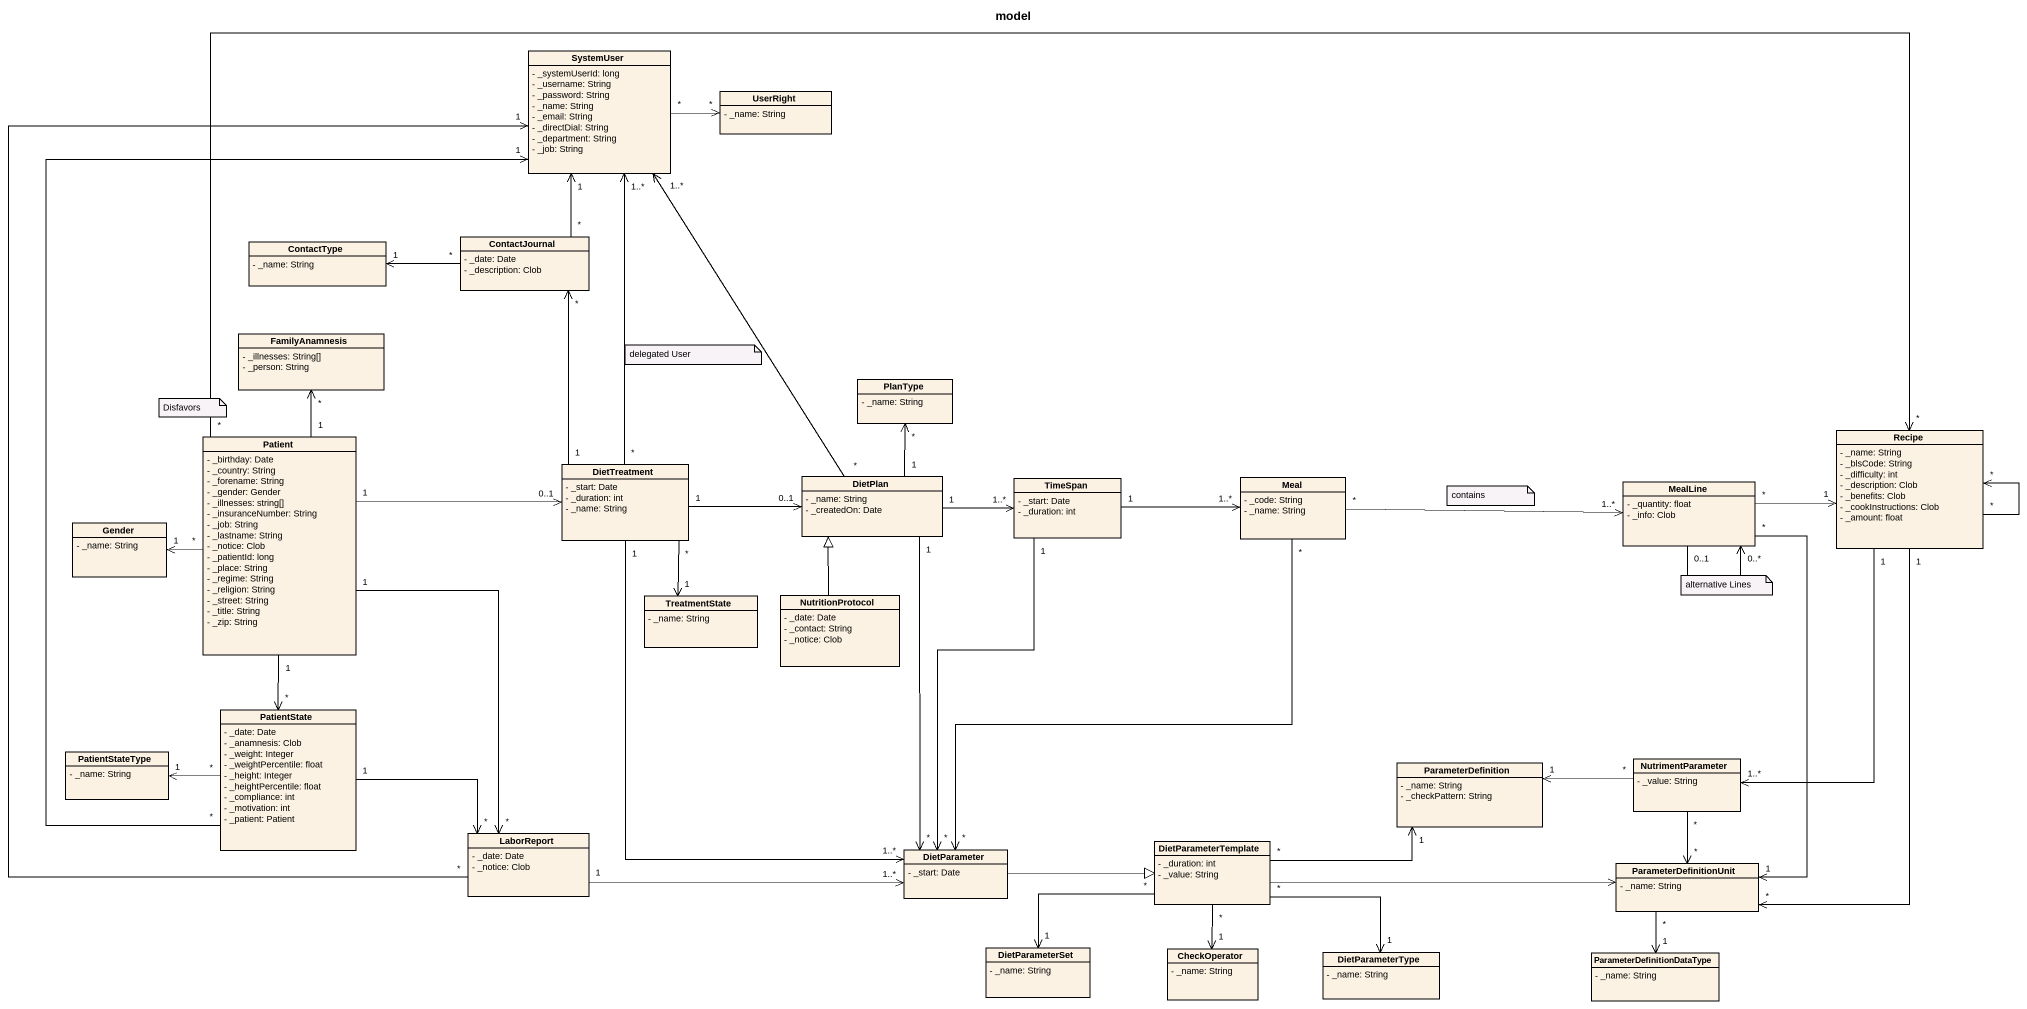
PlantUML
@startuml
title model
hide circle
hide empty members
skinparam classAttributeIconSize 0
class SystemUser {
  - _systemUserId: long
  - _username: String
  - _password: String
  - _name: String
  - _email: String
  - _directDial: String
  - _department: String
  - _job: String
}
class UserRight {
  - _name: String
}
class ContactJournal {
  - _date: Date
  - _description: Clob
}
class ContactType {
  - _name: String
}
class FamilyAnamnesis {
  - _illnesses: String[]
  - _person: String
}
class PlanType {
  - _name: String
}
class Recipe {
  - _name: String
  - _blsCode: String
  - _difficulty: int
  - _description: Clob
  - _benefits: Clob
  - _cookInstructions: Clob
  - _amount: float
}
class Patient {
  - _birthday: Date
  - _country: String
  - _forename: String
  - _gender: Gender
  - _illnesses: string[]
  - _insuranceNumber: String
  - _job: String
  - _lastname: String
  - _notice: Clob
  - _patientId: long
  - _place: String
  - _regime: String
  - _religion: String
  - _street: String
  - _title: String
  - _zip: String
}
class DietTreatment {
  - _start: Date
  - _duration: int
  - _name: String
}
class DietPlan {
  - _name: String
  - _createdOn: Date
}
class TimeSpan {
  - _start: Date
  - _duration: int
}
class Meal {
  - _code: String
  - _name: String
}
class MealLine {
  - _quantity: float
  - _info: Clob
}
class Gender {
  - _name: String
}
class TreatmentState {
  - _name: String
}
class NutritionProtocol {
  - _date: Date
  - _contact: String
  - _notice: Clob
}
class PatientState {
  - _date: Date
  - _anamnesis: Clob
  - _weight: Integer
  - _weightPercentile: float
  - _height: Integer
  - _heightPercentile: float
  - _compliance: int
  - _motivation: int
  - _patient: Patient
}
class PatientStateType {
  - _name: String
}
class ParameterDefinition {
  - _name: String
  - _checkPattern: String
}
class NutrimentParameter {
  - _value: String
}
class LaborReport {
  - _date: Date
  - _notice: Clob
}
class DietParameter {
  - _start: Date
}
class DietParameterTemplate {
  - _duration: int
  - _value: String
}
class ParameterDefinitionUnit {
  - _name: String
}
class DietParameterSet {
  - _name: String
}
class CheckOperator {
  - _name: String
}
class DietParameterType {
  - _name: String
}
class ParameterDefinitionDataType {
  - _name: String
}
SystemUser "*" -right-> "*" UserRight
SystemUser "1..*" <-- "*" DietTreatment
ContactJournal "*" -up-> "1" SystemUser
ContactJournal "*" -left-> "1" ContactType
ContactJournal "*" <-- "1" DietTreatment
Recipe "*" --> "*" Recipe
Recipe "1" --> "1..*" NutrimentParameter
Recipe "1" --> "*" ParameterDefinitionUnit
Patient "1" -up-> "*" FamilyAnamnesis
Patient "*" -right-> "*" Recipe
Patient "*" -left-> "1" Gender
DietTreatment "0..1" <-left- "1" Patient
DietTreatment "*" --> "1" TreatmentState
DietTreatment "1" --> "1..*" DietParameter
DietPlan "*" -up-> "1..*" SystemUser
DietPlan "1" -up-> "*" PlanType
DietPlan "0..1" <-left- "1" DietTreatment
DietPlan "1" --> "*" DietParameter
TimeSpan "1..*" <-left- "1" DietPlan
TimeSpan "1" --> "*" DietParameter
Meal "1..*" <-left- "1" TimeSpan
Meal "*" --> "*" DietParameter
MealLine "*" -right-> "1" Recipe
MealLine "1..*" <-left- "*" Meal
MealLine "0..1" --> "0..*" MealLine
MealLine "*" --> "1" ParameterDefinitionUnit
NutritionProtocol -up-|> DietPlan
PatientState "*" -up-> "1" SystemUser
PatientState "*" <-up- "1" Patient
PatientState "*" -left-> "1" PatientStateType
PatientState "1" -right-> "*" LaborReport
NutrimentParameter "*" -left-> "1" ParameterDefinition
NutrimentParameter "*" --> "*" ParameterDefinitionUnit
LaborReport "*" -up-> "1" SystemUser
LaborReport "*" <-up- "1" Patient
LaborReport "1" -right-> "1..*" DietParameter
DietParameter -right-|> DietParameterTemplate
DietParameterTemplate "*" -right-> "1" ParameterDefinition
DietParameterTemplate -right-> ParameterDefinitionUnit
DietParameterTemplate "*" -left-> "1" DietParameterSet
DietParameterTemplate "*" --> "1" CheckOperator
DietParameterTemplate "*" --> "1" DietParameterType
ParameterDefinitionUnit "*" --> "1" ParameterDefinitionDataType
note as N1
  delegated User
end note
note as N2
  Disfavors
end note
note as N3
  contains
end note
note as N4
  alternative Lines
end note
@enduml
